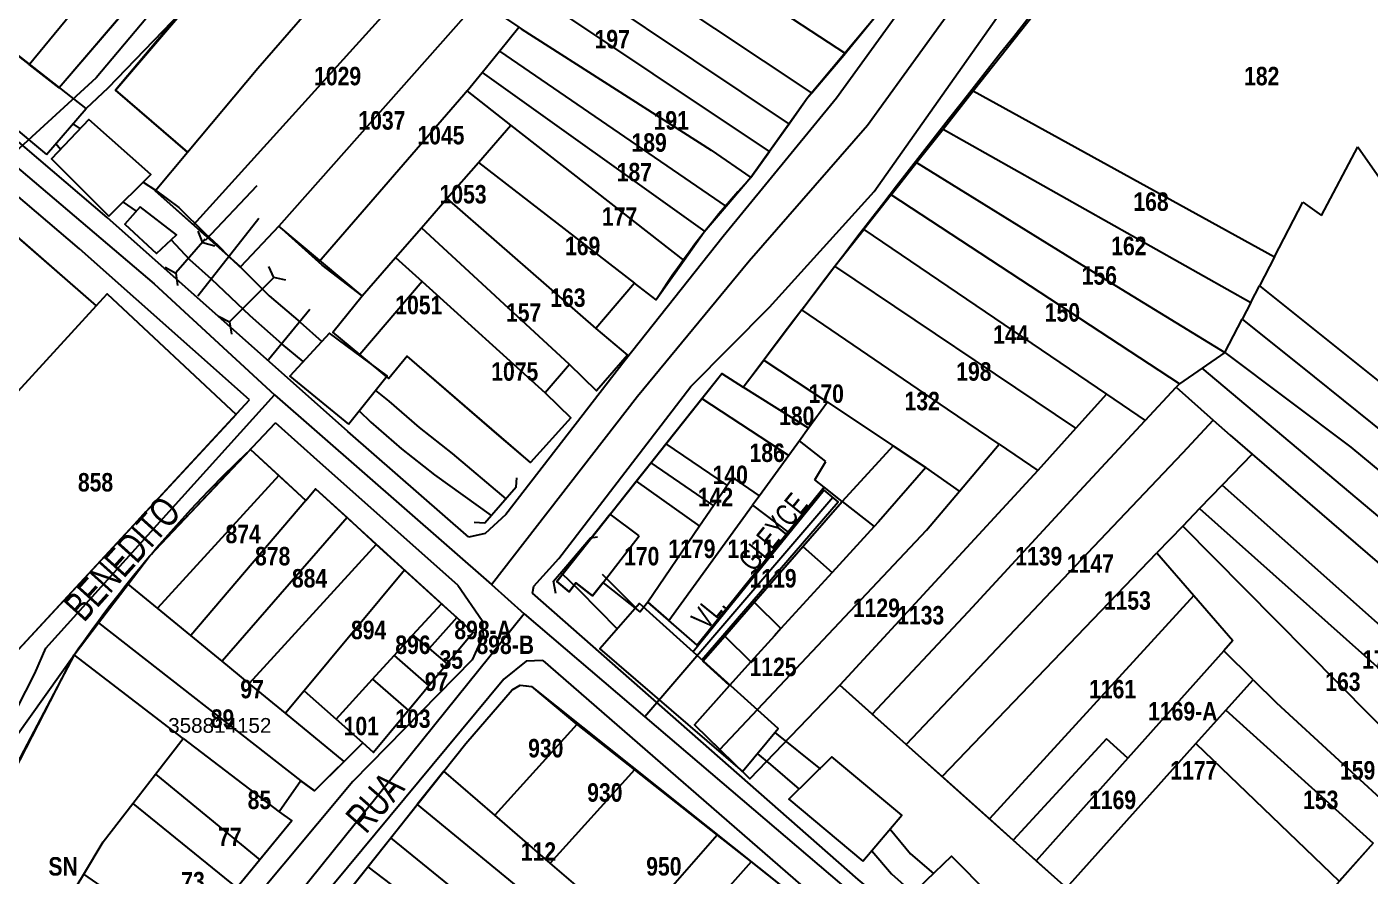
# Model space of a CAD drawing. Extents: x 199665 to 201826, y 4836581 to 4838476.
# Drawn here: x 200281.5 to 200463.5, y 4837143.9 to 4837258.9 of the extents above; entities that cross this region are included whole.
import ezdxf
from ezdxf.enums import TextEntityAlignment as Align

# ---------------------------------------------------------------- set-up
doc = ezdxf.new("R2010")
doc.units = 0
doc.header["$LTSCALE"] = 1.5
doc.header["$MEASUREMENT"] = 0
for name, color, linetype in [('CD-MALHA-LOTES', 40, 'CONTINUOUS'), ('CD_TXT_QUADRA', 7, 'CONTINUOUS'), ('HD-CANAIS', 7, 'CONTINUOUS'), ('RU-QUADRAS', 6, 'CONTINUOUS'), ('SV-EIXO-RUA-N-PAV', 6, 'CONTINUOUS'), ('SV-EIXO-RUA-PAV', 20, 'CONTINUOUS'), ('SV-ESTIVAS', 7, 'CONTINUOUS'), ('SV-PONTE-BUEIRO', 249, 'CONTINUOUS'), ('SV-RUA-NAO-PAV-S-GUIA-C-GUIA', 7, 'CONTINUOUS'), ('SV-RUA-PAVIM-S-GUIA-C-GUIA', 7, 'CONTINUOUS'), ('SV-TXT-RUA-N-PAV-S-GUIA-C-GUIA', 7, 'CONTINUOUS'), ('Th_NmrPort', 1, 'CONTINUOUS')]:
    doc.layers.add(name, color=color, linetype=linetype)
doc.styles.add('ARIAL', font='ARIAL.TTF')
doc.styles.add('MONOTXT', font='ARIAL.TTF', dxfattribs={"height": 0.2})
doc.styles.get("Standard").update_dxf_attribs({"font": 'swisscbo.ttf'})

# ---------------------------------------------------------------- blocks, each defined once
blk = doc.blocks.new('COD045', base_point=(201519.89, 4838593.29))
at = {"layer": 'SV-ESTIVAS'}
blk.add_lwpolyline([(201520.638538, 4838591.792924), (201519.89, 4838593.29), (201520.638538, 4838594.792924)], dxfattribs=at)

msp = doc.modelspace()

# ---------------------------------------------------------------- linework, layer by layer
at = {"layer": 'CD-MALHA-LOTES', "linetype": 'Continuous'}
for p, q in [((200342.49, 4837288.07), (200392.4, 4837255.24)), ((200338.25, 4837282.86), (200387.85, 4837249.9)), ((200335.07, 4837278.95), (200384.77, 4837245.71)), ((200382.13, 4837242.01), (200332.03, 4837275.41)), ((200409.73, 4837250.19), (200427.82, 4837273.07)), ((200312.79, 4837253.29), (200328.9, 4837271.81)), ((200281.83, 4837253.77), (200295.32, 4837270.16)), ((200335.82, 4837267.14), (200304.08, 4837232.05)), ((200299.47, 4837266.46), (200285.9, 4837250.6)), ((200342.77, 4837262.46), (200315.62, 4837231.9)), ((200343.66, 4837261.85), (200348.16, 4837258.81)), ((200302.37, 4837260.81), (200293.51, 4837250.3)), ((200397.08, 4837260.95), (200392.57, 4837255.44)), ((200345.52, 4837255.57), (200348.16, 4837258.81)), ((200348.16, 4837258.81), (200348.47, 4837258.6)), ((200348.47, 4837258.6), (200374.22, 4837242.17)), ((200277.93, 4837256.81), (200281.83, 4837253.77)), ((200343.17, 4837252.69), (200345.52, 4837255.57)), ((200345.52, 4837255.57), (200376.26, 4837234.56)), ((200392.4, 4837255.24), (200387.85, 4837249.9)), ((200392.57, 4837255.44), (200392.4, 4837255.24)), ((200285.9, 4837250.6), (200281.83, 4837253.77)), ((200303.27, 4837241.92), (200312.79, 4837253.29)), ((200341.14, 4837250.19), (200343.17, 4837252.69)), ((200343.17, 4837252.69), (200373.34, 4837231.14)), ((200293.51, 4837250.3), (200303.27, 4837241.92)), ((200340.7, 4837249.66), (200321.04, 4837227.02)), ((200341.14, 4837250.19), (200340.7, 4837249.66)), ((200347.09, 4837245.54), (200341.14, 4837250.19)), ((200387.33, 4837249.28), (200384.77, 4837245.71)), ((200387.85, 4837249.9), (200387.33, 4837249.28)), ((200405.65, 4837245.03), (200409.73, 4837250.19)), ((200409.73, 4837250.19), (200450.55, 4837227.73)), ((200342.68, 4837240.49), (200347.09, 4837245.54)), ((200370.54, 4837227.21), (200347.09, 4837245.54)), ((200384.77, 4837245.71), (200382.13, 4837242.01)), ((200402.06, 4837240.48), (200405.65, 4837245.03)), ((200405.65, 4837245.03), (200447.34, 4837221.55)), ((200298.88, 4837236.68), (200303.27, 4837241.92)), ((200374.22, 4837242.17), (200379.6, 4837238.47)), ((200379.6, 4837238.47), (200382.13, 4837242.01)), ((200456.91, 4837233.31), (200461.84, 4837242.64)), ((200461.84, 4837242.64), (200469.36, 4837231.83)), ((200338.41, 4837235.62), (200342.68, 4837240.49)), ((200342.68, 4837240.49), (200363.84, 4837224.16)), ((200398.61, 4837236.13), (200402.06, 4837240.48)), ((200402.06, 4837240.48), (200426.94, 4837225.09)), ((200379.6, 4837238.47), (200376.26, 4837234.56)), ((200304.08, 4837232.05), (200298.88, 4837236.68)), ((200334.96, 4837231.66), (200338.41, 4837235.62)), ((200338.41, 4837235.62), (200358.6, 4837218.03)), ((200376.26, 4837234.56), (200373.27, 4837231.05)), ((200398.61, 4837236.13), (200394.89, 4837231.41)), ((200437.65, 4837210.51), (200398.61, 4837236.13)), ((200450.55, 4837227.73), (200454.39, 4837235.11)), ((200454.39, 4837235.11), (200456.91, 4837233.31)), ((200277.56, 4837232.68), (200290.89, 4837221.1)), ((200310.45, 4837226.39), (200304.08, 4837232.05)), ((200315.62, 4837231.9), (200310.45, 4837226.39)), ((200321.04, 4837227.02), (200315.62, 4837231.9)), ((200331.45, 4837227.65), (200334.96, 4837231.66)), ((200355.04, 4837213.17), (200334.96, 4837231.66)), ((200373.27, 4837231.05), (200370.54, 4837227.21)), ((200373.34, 4837231.14), (200373.27, 4837231.05)), ((200390.98, 4837226.47), (200394.89, 4837231.41)), ((200394.89, 4837231.41), (200427.78, 4837209.12)), ((200326.91, 4837222.46), (200331.45, 4837227.65)), ((200331.45, 4837227.65), (200335.04, 4837224.4)), ((200370.54, 4837227.21), (200366.77, 4837221.9)), ((200450.55, 4837227.73), (200448.52, 4837223.82)), ((200321.5, 4837226.61), (200321.04, 4837227.02)), ((200326.91, 4837222.46), (200321.5, 4837226.61)), ((200386.51, 4837220.56), (200390.98, 4837226.47)), ((200423.62, 4837204.51), (200390.98, 4837226.47)), ((200335.04, 4837224.4), (200326.62, 4837214.49)), ((200335.04, 4837224.4), (200351.74, 4837209.3)), ((200363.84, 4837224.16), (200358.6, 4837218.03)), ((200366.77, 4837221.9), (200363.84, 4837224.16)), ((200426.94, 4837225.09), (200443.81, 4837214.76)), ((200447.34, 4837221.55), (200448.52, 4837223.82)), ((200448.52, 4837223.82), (200499.07, 4837183.28)), ((200290.89, 4837221.1), (200292.38, 4837222.73)), ((200292.38, 4837222.73), (200309.86, 4837206.39)), ((200322.95, 4837217.53), (200326.91, 4837222.46)), ((200290.89, 4837221.1), (200260.45, 4837187.85)), ((200386.51, 4837220.56), (200381.35, 4837213.75)), ((200406.22, 4837207.09), (200386.51, 4837220.56)), ((200447.34, 4837221.55), (200446.15, 4837219.27)), ((200358.6, 4837218.03), (200362.88, 4837214.39)), ((200443.81, 4837214.76), (200446.15, 4837219.27)), ((200446.15, 4837219.27), (200455.9, 4837211.46)), ((200326.62, 4837214.49), (200322.95, 4837217.53)), ((200330.53, 4837211.25), (200326.62, 4837214.49)), ((200362.88, 4837214.39), (200358.67, 4837209.57)), ((200443.81, 4837214.76), (200440.75, 4837212.65)), ((200443.81, 4837214.76), (200460.89, 4837201.96)), ((200333.04, 4837214.26), (200330.53, 4837211.25)), ((200345.2, 4837203.78), (200333.04, 4837214.26)), ((200355.04, 4837213.17), (200351.74, 4837209.3)), ((200358.67, 4837209.57), (200355.04, 4837213.17)), ((200378.56, 4837210.07), (200381.35, 4837213.75)), ((200381.35, 4837213.75), (200389.97, 4837208.04)), ((200440.75, 4837212.65), (200437.65, 4837210.51)), ((200488.71, 4837172.29), (200440.75, 4837212.65)), ((200372.96, 4837208.54), (200375.66, 4837211.95)), ((200375.66, 4837211.95), (200378.56, 4837210.07)), ((200455.9, 4837211.46), (200475.76, 4837195.48)), ((200351.74, 4837209.3), (200355.19, 4837205.91)), ((200387.4, 4837204.51), (200378.56, 4837210.07)), ((200427.78, 4837209.12), (200423.62, 4837204.51)), ((200427.78, 4837209.12), (200433.01, 4837205.57)), ((200433.01, 4837205.57), (200437.2, 4837210.08)), ((200437.65, 4837210.51), (200437.2, 4837210.08)), ((200437.2, 4837210.08), (200442.24, 4837205.62)), ((200368.09, 4837202.41), (200372.96, 4837208.54)), ((200372.96, 4837208.54), (200384.74, 4837200.84)), ((200389.97, 4837208.04), (200387.4, 4837204.51)), ((200389.97, 4837208.04), (200398.89, 4837202.12)), ((200413.23, 4837202.34), (200406.22, 4837207.09)), ((200309.86, 4837206.39), (200278.65, 4837172.72)), ((200355.19, 4837205.91), (200349.76, 4837199.87)), ((200423.52, 4837195.35), (200433.01, 4837205.57)), ((200442.24, 4837205.62), (200438.09, 4837201.14)), ((200442.24, 4837205.62), (200444.53, 4837203.6)), ((200349.76, 4837199.87), (200345.2, 4837203.78)), ((200387.4, 4837204.51), (200386.17, 4837202.81)), ((200423.62, 4837204.51), (200418.46, 4837198.78)), ((200444.53, 4837203.6), (200447.51, 4837201.03)), ((200298.13, 4837187.19), (200311.81, 4837201.66)), ((200311.81, 4837201.66), (200315.65, 4837198.11)), ((200366.05, 4837199.84), (200368.09, 4837202.41)), ((200368.09, 4837202.41), (200376.39, 4837196.75)), ((200386.17, 4837202.81), (200384.74, 4837200.84)), ((200389.75, 4837200.02), (200386.17, 4837202.81)), ((200398.89, 4837202.12), (200391.97, 4837194.62)), ((200398.89, 4837202.12), (200403.32, 4837199.18)), ((200407.86, 4837196), (200413.23, 4837202.34)), ((200413.23, 4837202.34), (200418.46, 4837198.78)), ((200460.89, 4837201.96), (200492.15, 4837175.94)), ((200364.07, 4837197.33), (200366.05, 4837199.84)), ((200366.05, 4837199.84), (200374.53, 4837194.03)), ((200384.74, 4837200.84), (200380.77, 4837195.38)), ((200388.25, 4837197.52), (200389.75, 4837200.02)), ((200438.09, 4837201.14), (200426, 4837188.48)), ((200447.51, 4837201.03), (200443.45, 4837196.81)), ((200447.51, 4837201.03), (200485.17, 4837168.53)), ((200315.65, 4837198.11), (200299.2, 4837180.14)), ((200315.65, 4837198.11), (200319.29, 4837194.73)), ((200418.46, 4837198.78), (200391.65, 4837169.72)), ((200403.32, 4837199.18), (200396.89, 4837191.86)), ((200407.86, 4837196), (200403.32, 4837199.18)), ((200319.29, 4837194.73), (200320.61, 4837196.3)), ((200320.61, 4837196.3), (200324.88, 4837192.41)), ((200360.54, 4837192.9), (200364.07, 4837197.33)), ((200364.07, 4837197.33), (200372.65, 4837191.27)), ((200376.39, 4837196.75), (200374.53, 4837194.03)), ((200377.15, 4837197.87), (200376.39, 4837196.75)), ((200380.77, 4837195.38), (200377.15, 4837197.87)), ((200384.64, 4837190.44), (200389.53, 4837196.52)), ((200389.53, 4837196.52), (200388.25, 4837197.52)), ((200391.97, 4837194.62), (200389.53, 4837196.52)), ((200443.45, 4837196.81), (200440.4, 4837193.64)), ((200443.45, 4837196.81), (200480.66, 4837163.74)), ((200319.29, 4837194.73), (200303.72, 4837176.44)), ((200380.77, 4837195.38), (200379.84, 4837194.1)), ((200391.59, 4837194.21), (200391.97, 4837194.62)), ((200391.97, 4837194.62), (200396.32, 4837191.23)), ((200403.41, 4837190.73), (200407.86, 4837196)), ((200409.08, 4837179.7), (200423.52, 4837195.35)), ((200360.54, 4837192.9), (200353.31, 4837183.78)), ((200364.45, 4837189.95), (200360.54, 4837192.9)), ((200368.49, 4837178.47), (200379.84, 4837194.1)), ((200374.53, 4837194.03), (200372.65, 4837191.27)), ((200379.84, 4837194.1), (200384.64, 4837190.44)), ((200386.63, 4837188.51), (200391.59, 4837194.21)), ((200440.4, 4837193.64), (200438.11, 4837191.26)), ((200440.4, 4837193.64), (200477.59, 4837160.49)), ((200324.88, 4837192.41), (200307.95, 4837172.97)), ((200324.88, 4837192.41), (200328.85, 4837188.79)), ((200372.65, 4837191.27), (200365.62, 4837180.97)), ((200375.41, 4837161.01), (200403.41, 4837190.73)), ((200396.32, 4837191.23), (200390.59, 4837184.97)), ((200396.89, 4837191.86), (200396.32, 4837191.23)), ((200438.11, 4837191.26), (200434.62, 4837187.63)), ((200473.19, 4837155.82), (200438.11, 4837191.26)), ((200359.59, 4837183.63), (200364.45, 4837189.95)), ((200384.64, 4837190.44), (200372.31, 4837175.14)), ((200295.23, 4837183.4), (200298.13, 4837187.19)), ((200328.85, 4837188.79), (200311.63, 4837169.95)), ((200328.85, 4837188.79), (200332.66, 4837185.32)), ((200380.05, 4837180.95), (200386.63, 4837188.51)), ((200386.63, 4837188.51), (200390.59, 4837184.97)), ((200426, 4837188.48), (200400.66, 4837161.68)), ((200405.5, 4837157.35), (200434.62, 4837187.63)), ((200434.62, 4837187.63), (200439.61, 4837181.86)), ((200332.66, 4837185.32), (200319.06, 4837168.98)), ((200337.68, 4837180.75), (200332.66, 4837185.32)), ((200295.23, 4837183.4), (200291.23, 4837178.16)), ((200299.2, 4837180.14), (200295.23, 4837183.4)), ((200353.31, 4837183.78), (200354.97, 4837182.37)), ((200354.97, 4837182.37), (200355.87, 4837183.58)), ((200355.87, 4837183.58), (200358.15, 4837181.84)), ((200358.15, 4837181.84), (200359.59, 4837183.63)), ((200364.61, 4837179.66), (200359.59, 4837183.63)), ((200390.59, 4837184.97), (200383.67, 4837177.39)), ((200439.61, 4837181.86), (200411.92, 4837151.61)), ((200439.61, 4837181.86), (200444.88, 4837175.76)), ((200303.72, 4837176.44), (200299.2, 4837180.14)), ((200333.81, 4837176.53), (200337.68, 4837180.75)), ((200337.68, 4837180.75), (200339.75, 4837178.87)), ((200365.62, 4837180.97), (200364.61, 4837179.66)), ((200365.62, 4837180.97), (200368.49, 4837178.47)), ((200376.06, 4837176.37), (200380.05, 4837180.95)), ((200380.05, 4837180.95), (200383.67, 4837177.39)), ((200287.9, 4837173.82), (200291.23, 4837178.16)), ((200291.23, 4837178.16), (200318.62, 4837156.76)), ((200339.75, 4837178.87), (200336, 4837174.68)), ((200339.75, 4837178.87), (200341.96, 4837176.86)), ((200372.31, 4837175.14), (200368.49, 4837178.47)), ((200396.02, 4837165.82), (200409.08, 4837179.7)), ((200307.95, 4837172.97), (200303.72, 4837176.44)), ((200331.26, 4837173.74), (200333.81, 4837176.53)), ((200336, 4837174.68), (200333.81, 4837176.53)), ((200341.96, 4837176.86), (200338.44, 4837172.61)), ((200373.11, 4837172.98), (200376.06, 4837176.37)), ((200376.06, 4837176.37), (200379.57, 4837172.87)), ((200382.78, 4837176.42), (200379.57, 4837172.87)), ((200383.67, 4837177.39), (200382.78, 4837176.42)), ((200336, 4837174.68), (200338.44, 4837172.61)), ((200443.7, 4837174.39), (200430.67, 4837159.84)), ((200444.88, 4837175.76), (200443.7, 4837174.39)), ((200447.67, 4837170.47), (200443.7, 4837174.39)), ((200287.9, 4837173.82), (200278.32, 4837155.66)), ((200302.68, 4837162.53), (200287.9, 4837173.82)), ((200311.63, 4837169.95), (200307.95, 4837172.97)), ((200328.34, 4837170.55), (200331.26, 4837173.74)), ((200331.26, 4837173.74), (200335.96, 4837169.62)), ((200338.44, 4837172.61), (200335.96, 4837169.62)), ((200376.69, 4837169.68), (200373.11, 4837172.98)), ((200379.57, 4837172.87), (200376.69, 4837169.68)), ((200316.53, 4837165.93), (200311.63, 4837169.95)), ((200319.06, 4837168.98), (200316.53, 4837165.93)), ((200319.06, 4837168.98), (200323.39, 4837165.13)), ((200323.39, 4837165.13), (200328.34, 4837170.55)), ((200328.34, 4837170.55), (200333.23, 4837166.32)), ((200335.96, 4837169.62), (200333.23, 4837166.32)), ((200340.99, 4837161.84), (200347.27, 4837169.08)), ((200347.27, 4837169.08), (200348.36, 4837169.73)), ((200348.36, 4837169.73), (200349.21, 4837169.66)), ((200349.21, 4837169.66), (200349.88, 4837169.56)), ((200349.88, 4837169.56), (200356.02, 4837164.42)), ((200376.69, 4837169.68), (200371.98, 4837164.35)), ((200391.65, 4837169.72), (200379.45, 4837157.07)), ((200396.02, 4837165.82), (200391.65, 4837169.72)), ((200443.96, 4837166.33), (200447.67, 4837170.47)), ((200447.67, 4837170.47), (200450.83, 4837167.34)), ((200450.83, 4837167.34), (200468.62, 4837150.96)), ((200324.49, 4837159.4), (200316.53, 4837165.93)), ((200333.23, 4837166.32), (200328.49, 4837160.6)), ((200400.66, 4837161.68), (200396.02, 4837165.82)), ((200439.9, 4837161.81), (200443.96, 4837166.33)), ((200443.96, 4837166.33), (200463.91, 4837148.35)), ((200327.01, 4837161.92), (200323.39, 4837165.13)), ((200356.02, 4837164.42), (200344.89, 4837152.13)), ((200356.02, 4837164.42), (200356.16, 4837164.3)), ((200356.16, 4837164.3), (200363.81, 4837158.27)), ((200371.98, 4837164.35), (200375.41, 4837161.01)), ((200298.93, 4837157.67), (200302.68, 4837162.53)), ((200302.68, 4837162.53), (200315.68, 4837152.59)), ((200327.01, 4837161.92), (200324.49, 4837159.4)), ((200328.49, 4837160.6), (200327.01, 4837161.92)), ((200338, 4837158.08), (200340.99, 4837161.84)), ((200405.5, 4837157.35), (200400.66, 4837161.68)), ((200427.79, 4837162.48), (200415.12, 4837148.76)), ((200422.37, 4837142.28), (200439.9, 4837161.81)), ((200430.67, 4837159.84), (200427.79, 4837162.48)), ((200439.9, 4837161.81), (200459.32, 4837143.17)), ((200379.45, 4837157.07), (200375.41, 4837161.01)), ((200430.67, 4837159.84), (200418.25, 4837145.96)), ((200320.48, 4837155.41), (200324.49, 4837159.4)), ((200338, 4837158.08), (200334.4, 4837153.56)), ((200344.89, 4837152.13), (200338, 4837158.08)), ((200363.81, 4837158.27), (200352.41, 4837145.64)), ((200363.81, 4837158.27), (200375.04, 4837149.43)), ((200295.86, 4837153.69), (200298.93, 4837157.67)), ((200298.93, 4837157.67), (200313.05, 4837146.07)), ((200318.62, 4837156.76), (200315.68, 4837152.59)), ((200318.62, 4837156.76), (200320.48, 4837155.41)), ((200411.92, 4837151.61), (200405.5, 4837157.35)), ((200291.86, 4837148.51), (200295.86, 4837153.69)), ((200295.86, 4837153.69), (200309.93, 4837142.27)), ((200315.68, 4837152.59), (200317.39, 4837151.36)), ((200330.8, 4837149.04), (200334.4, 4837153.56)), ((200334.4, 4837153.56), (200353.68, 4837137.78)), ((200317.39, 4837151.36), (200313.05, 4837146.07)), ((200352.41, 4837145.64), (200344.89, 4837152.13)), ((200415.12, 4837148.76), (200411.92, 4837151.61)), ((200327.71, 4837145.15), (200330.8, 4837149.04)), ((200356.47, 4837128.3), (200330.8, 4837149.04)), ((200375.04, 4837149.43), (200360.15, 4837132.49)), ((200375.04, 4837149.43), (200379.65, 4837145.79)), ((200289.22, 4837144.14), (200291.86, 4837148.51)), ((200418.25, 4837145.96), (200415.12, 4837148.76)), ((200463.91, 4837148.35), (200459.32, 4837143.17)), ((200313.05, 4837146.07), (200309.93, 4837142.27)), ((200325.61, 4837142.53), (200327.71, 4837145.15)), ((200327.71, 4837145.15), (200349.72, 4837128.4)), ((200357.15, 4837141.55), (200352.41, 4837145.64)), ((200379.65, 4837145.79), (200360.83, 4837124.78)), ((200379.65, 4837145.79), (200384.07, 4837142.3)), ((200418.25, 4837145.96), (200422.37, 4837142.28)), ((200286.78, 4837140.11), (200289.22, 4837144.14)), ((200303.44, 4837134.37), (200289.22, 4837144.14))]:
    msp.add_line(p, q, dxfattribs=at)
at = {"layer": 'HD-CANAIS'}
for points in [[(200287.74, 4837245.74), (200288.71, 4837245.04)], [(200285.42, 4837243.05), (200286.07, 4837242.29)], [(200297.25, 4837237.85), (200298.94, 4837236.74), (200302.11, 4837234.39), (200305.67, 4837230.88), (200307.36, 4837229.31), (200308.9, 4837227.71), (200310.72, 4837226.07), (200314.31, 4837222.45), (200318.54, 4837218.86), (200321.46, 4837216.24)], [(200294.55, 4837235.14), (200296.33, 4837233.92)], [(200318.95, 4837213.55), (200316.1, 4837215.92), (200311.75, 4837219.72), (200306.51, 4837224.7), (200303.6, 4837227.34), (200301.04, 4837230.03)], [(200328.73, 4837209.62), (200330.53, 4837208.2), (200334.65, 4837204.61), (200339.13, 4837201.09), (200346.4, 4837194.96)], [(200326.52, 4837206.87), (200328.11, 4837205.34), (200332.26, 4837201.72), (200336.72, 4837198.22), (200344.41, 4837192.69)], [(200353.86, 4837184.98), (200356.35, 4837182.58), (200361.48, 4837177.35)], [(200359.45, 4837184.76), (200364.01, 4837180.22)], [(200382.83, 4837163.3), (200389.02, 4837158.34)], [(200380.48, 4837160.45), (200382.24, 4837158.98), (200386.14, 4837155.67)], [(200398.46, 4837150.25), (200401.21, 4837146.9), (200404.33, 4837144.24)], [(200395.97, 4837147.3), (200398.64, 4837144.18), (200401.58, 4837141.57)]]:
    msp.add_lwpolyline(points, dxfattribs=at)
at = {"layer": 'RU-QUADRAS', "color": 6, "linetype": 'Continuous'}
for points in [[(200475.37, 4837464.3), (200437.75, 4837429.54), (200410.56, 4837402.02), (200385.81, 4837374.3), (200347.27, 4837322.55), (200338.23, 4837328.8), (200324.29, 4837311.15), (200327.16, 4837308.86), (200328.37, 4837310.53), (200333.53, 4837306.29), (200285.9, 4837250.6), (200273.17, 4837260.52)], [(200297.44, 4837107.12), (200340.99, 4837161.84), (200347.27, 4837169.08), (200348.36, 4837169.73), (200349.88, 4837169.56), (200383.99, 4837142.37)]]:
    msp.add_lwpolyline(points, dxfattribs=at)
for points in [[(200463.91, 4837148.35), (200442.56, 4837124.24), (200391.65, 4837169.72), (200379.45, 4837157.07), (200371.98, 4837164.35), (200376.69, 4837169.68), (200373.11, 4837172.98), (200391.97, 4837194.62), (200389.53, 4837196.52), (200372.31, 4837175.14), (200365.62, 4837180.97), (200364.61, 4837179.66), (200359.59, 4837183.63), (200358.15, 4837181.84), (200355.87, 4837183.58), (200354.97, 4837182.37), (200353.31, 4837183.78), (200375.66, 4837211.95), (200378.56, 4837210.07, -0.010531), (200434.92, 4837282.04), (200444.32, 4837295.36, -0.043917), (200465.88, 4837320.57)], [(200397.08, 4837260.95), (200387.33, 4837249.28), (200379.6, 4837238.47, 0.044611), (200366.77, 4837221.9), (200363.84, 4837224.16), (200358.6, 4837218.03), (200362.88, 4837214.39), (200358.67, 4837209.57), (200355.04, 4837213.17), (200351.74, 4837209.3), (200355.19, 4837205.91), (200349.76, 4837199.87), (200333.04, 4837214.26), (200330.53, 4837211.25), (200322.95, 4837217.53), (200326.91, 4837222.46), (200315.66, 4837231.86), (200310.45, 4837226.39), (200298.88, 4837236.68), (200303.27, 4837241.92), (200293.51, 4837250.3), (200327.06, 4837289.45)]]:
    msp.add_lwpolyline(points, format="xyb", dxfattribs=at)
msp.add_lwpolyline([(200169.85, 4837202.94), (200208.32, 4837246.57), (200209.7, 4837245.31), (200232.97, 4837272.01), (200270.51, 4837241.4), (200269.35, 4837239.81), (200290.89, 4837221.1), (200292.38, 4837222.73), (200309.86, 4837206.39), (200278.65, 4837172.72), (200280.27, 4837171.38), (200252.53, 4837130.87), (200237.3, 4837142.66)], close=True, dxfattribs=at)
msp.add_lwpolyline([(200261, 4837121.63), (200287.9, 4837173.82, -0.052156), (200311.81, 4837201.66), (200319.29, 4837194.73), (200320.61, 4837196.3), (200341.96, 4837176.86), (200328.49, 4837160.6), (200327.01, 4837161.92), (200320.48, 4837155.41), (200318.62, 4837156.76), (200315.68, 4837152.59), (200317.39, 4837151.36), (200285.58, 4837112.62), (200279.91, 4837106.39)], format="xyb", close=True, dxfattribs=at)
at = {"layer": 'SV-EIXO-RUA-N-PAV'}
for points in [[(200344.45, 4837183.34), (200364.24, 4837208.88), (200379.38, 4837227.2), (200395.41, 4837245.56), (200412.77, 4837269.6), (200431.8, 4837294.47), (200453.83, 4837320.84), (200470.53, 4837342.21), (200499.07, 4837378.1), (200525.11, 4837410.15), (200547.81, 4837438.86), (200568.18, 4837464.07), (200586.54, 4837486.77), (200602.4, 4837505.46), (200624.77, 4837533.34), (200627.47, 4837536.3), (200635.45, 4837545.03), (200656.82, 4837572.4), (200662.49, 4837579.75), (200671.94, 4837593.93)], [(200260.28, 4837118.68), (200263.33, 4837126.09), (200267.99, 4837136.95), (200273.35, 4837149.38), (200278.86, 4837164.06), (200282.56, 4837171.3), (200284.09, 4837174.74), (200315.07, 4837209.05)], [(200390.72, 4837195.15), (200365.22, 4837165.44)], [(200348.87, 4837179.37), (200284.82, 4837099.86)]]:
    msp.add_lwpolyline(points, dxfattribs=at)
at = {"layer": 'SV-EIXO-RUA-PAV'}
for points in [[(200506.15, 4837493.11), (200477.44, 4837464.67), (200461.27, 4837448.05), (200421.49, 4837408.91), (200390.88, 4837378.04), (200373.8, 4837354.94), (200347.69, 4837319.32), (200312.52, 4837277.67), (200290.89, 4837251.94), (200278.86, 4837240.93)], [(200000, 4837479.57), (200008.1, 4837471.56), (200009.94, 4837469.93), (200016.33, 4837464.49), (200033.48, 4837449.88), (200072.28, 4837416.74), (200104.11, 4837392.33), (200148.58, 4837353.09), (200186.94, 4837320.4), (200225.53, 4837286.64), (200226.78, 4837285.55), (200252.78, 4837263.06), (200278.86, 4837240.93), (200298.77, 4837224.05), (200315.07, 4837209.05), (200344.45, 4837183.34), (200348.87, 4837179.37), (200365.22, 4837165.44), (200394.69, 4837140.34), (200432.61, 4837108.08), (200460.12, 4837083.81), (200510.44, 4837039.41)]]:
    msp.add_lwpolyline(points, dxfattribs=at)
at = {"layer": 'SV-ESTIVAS'}
for points in [[(200305.71, 4837229.98), (200312.7, 4837237.38)], [(200304.65, 4837222.44), (200312.95, 4837232.95)], [(200305.66, 4837230.1), (200301.7, 4837225.54)], [(200308.95, 4837218.91), (200314.97, 4837224.91)], [(200314.23, 4837213.84), (200319.83, 4837220.64)]]:
    msp.add_lwpolyline(points, dxfattribs=at)
for points in [[(200394.78, 4837145.88), (200400.04, 4837152.12), (200390.55, 4837160.01), (200384.74, 4837154.29)], [(200412.04, 4837129.7), (200417.28, 4837136.02), (200406.76, 4837146.59), (200399.84, 4837139.89), (200406.98, 4837133.92)]]:
    msp.add_lwpolyline(points, close=True, dxfattribs=at)
at = {"layer": 'SV-PONTE-BUEIRO'}
for points in [[(200284.16, 4837241.58), (200289.52, 4837247.79), (200278.72, 4837256.31), (200273.74, 4837250.24)], [(200292.63, 4837233.22), (200298.28, 4837238.88), (200289.92, 4837246.31), (200284.85, 4837241.01)], [(200296.85, 4837234.51), (200294.76, 4837232.13), (200299.07, 4837228.19), (200301.77, 4837230.72)], [(200325.1, 4837205.09), (200330.34, 4837211.63), (200322.52, 4837217.37), (200317.13, 4837211.59)], [(200378.48, 4837158.03), (200383.31, 4837163.87), (200364.51, 4837180.78), (200359.13, 4837174.67)]]:
    msp.add_lwpolyline(points, close=True, dxfattribs=at)
for points in [[(200342.09, 4837191.8), (200343.57, 4837191.73), (200347.81, 4837196.57), (200347.89, 4837197.82)], [(200353.18, 4837182.14), (200352.86, 4837183.82), (200354.53, 4837185.75), (200357.89, 4837189.69), (200358.81, 4837189.83)]]:
    msp.add_lwpolyline(points, dxfattribs=at)
at = {"layer": 'SV-RUA-NAO-PAV-S-GUIA-C-GUIA'}
for points in [[(200466.29, 4837342.9), (200447.22, 4837320.56), (200436.19, 4837307.01), (200421.74, 4837289.13), (200406.02, 4837269.68), (200391.2, 4837249.22), (200375.85, 4837230.46), (200362.56, 4837213.75), (200346.4, 4837192.83), (200343.58, 4837190.25), (200341.4, 4837189.76)], [(200350.01, 4837182.17), (200350.21, 4837183.12), (200353.56, 4837186.88), (200371.46, 4837210.18), (200382.11, 4837220.93), (200396.3, 4837236.55), (200421, 4837271.58), (200444.48, 4837300.26), (200474.52, 4837339.27)], [(200229.24, 4837278.8), (200227.98, 4837279.18), (200226.99, 4837278.76), (200211.91, 4837256.19), (200194.84, 4837234.82), (200180.52, 4837217.26), (200168.76, 4837203.9), (200186.78, 4837188.09), (200198.87, 4837177.05), (200229.94, 4837147.96), (200238.2, 4837139.06), (200249.12, 4837131.46), (200252.62, 4837129.79), (200256.14, 4837129.57), (200259.39, 4837130.36), (200262.04, 4837131.99), (200264.72, 4837134.85), (200267.05, 4837139.46), (200273.18, 4837152.49), (200277.73, 4837164.86), (200280.27, 4837171.38), (200278.65, 4837172.72), (200311.68, 4837208.35)], [(200339.88, 4837183.27), (200343.18, 4837178.5), (200343.32, 4837176.45), (200341.83, 4837173.18), (200325.67, 4837156.67), (200306.73, 4837134.03), (200289.43, 4837111.64), (200286.53, 4837106.91), (200283.43, 4837105.39), (200280.36, 4837105.6), (200268.41, 4837114.75), (200266.6, 4837118.98), (200266.09, 4837122.2), (200269.98, 4837137.03), (200280.12, 4837162.87), (200287.9, 4837173.82), (200291.23, 4837178.16), (200295.23, 4837183.4), (200298.13, 4837187.19), (200315.18, 4837205.23)], [(200372.97, 4837173.17), (200391.41, 4837194.57), (200389.54, 4837196.13), (200371.78, 4837174.24)], [(200351.43, 4837173.08), (200349.15, 4837172.99), (200346.11, 4837170.54), (200317.21, 4837135.75), (200297.24, 4837110.08), (200290.42, 4837101.15), (200289.82, 4837099.56), (200289.8, 4837098.81), (200289.32, 4837097.6), (200290.13, 4837096.1), (200296.33, 4837091.58), (200304.2, 4837084.86), (200311.25, 4837077.57), (200316.4, 4837072.33), (200320.14, 4837067.17), (200325.03, 4837062.21), (200325.99, 4837059.13), (200325.31, 4837056.97)]]:
    msp.add_lwpolyline(points, dxfattribs=at)
at = {"layer": 'SV-RUA-PAVIM-S-GUIA-C-GUIA'}
for points in [[(200341.4, 4837189.76), (200325, 4837204.09), (200292.37, 4837233.07), (200240.16, 4837277.58), (200238.37, 4837279.53), (200236.97, 4837281.62), (200236.41, 4837283.46), (200236.82, 4837285.13), (200241.42, 4837291.29), (200255.73, 4837309.7), (200288.81, 4837350)], [(200311.68, 4837208.35), (200288.65, 4837228.79), (200236.49, 4837273.27)], [(200299.47, 4837266.46), (200285.9, 4837250.6)], [(200302.37, 4837260.81), (200292.46, 4837250.57), (200289.52, 4837247.79)], [(200339.88, 4837183.27), (200321.26, 4837199.84), (200315.18, 4837205.23)], [(200431.42, 4837112.23), (200394.15, 4837143.43), (200350.01, 4837182.17)], [(200351.43, 4837173.08), (200390.46, 4837139.13), (200427.38, 4837108.23)]]:
    msp.add_lwpolyline(points, dxfattribs=at)

# ---------------------------------------------------------------- block references
at = {"layer": 'SV-ESTIVAS'}
for p, rotation in [((200305.35, 4837229.62, 4.3), 48), ((200301.7, 4837225.52, 4.3), 214), ((200314.97, 4837224.91, 4.23), 51), ((200308.95, 4837218.91, 4.3), 216)]:
    msp.add_blockref('COD045', p, dxfattribs=dict(at, rotation=rotation))

# ---------------------------------------------------------------- texts
at = {"layer": 'CD_TXT_QUADRA', "color": 7, "linetype": 'Continuous', "style": 'MONOTXT'}
msp.add_text('358814152', height=2, dxfattribs=at).set_placement((200300.65, 4837163.28))
at = {"layer": 'SV-TXT-RUA-N-PAV-S-GUIA-C-GUIA', "style": 'ARIAL', "width": 0.7}
for s, height, rotation, p in [('BENEDITO', 4, 48, (200289.24, 4837178.12)), ('VL.       GLEYCE', 3, 51, (200373.64, 4837177.05)), ('RUA', 4, 49, (200327.44, 4837149.46))]:
    msp.add_text(s, height=height, rotation=rotation, dxfattribs=at).set_placement(p)
at = {"layer": 'Th_NmrPort', "color": 1}
for s, p in [('197', (200358.42, 4837257.2)), ('1029', (200320.42, 4837252.2)), ('182', (200446.42, 4837252.2)), ('1037', (200326.42, 4837246.2)), ('191', (200366.42, 4837246.2)), ('1045', (200334.42, 4837244.2)), ('189', (200363.42, 4837243.2)), ('187', (200361.42, 4837239.2)), ('1053', (200337.42, 4837236.2)), ('168', (200431.42, 4837235.2)), ('177', (200359.42, 4837233.2)), ('169', (200354.42, 4837229.2)), ('162', (200428.42, 4837229.2)), ('156', (200424.42, 4837225.2)), ('163', (200352.42, 4837222.2)), ('1051', (200331.42, 4837221.2)), ('157', (200346.42, 4837220.2)), ('150', (200419.42, 4837220.2)), ('144', (200412.42, 4837217.2)), ('1075', (200344.42, 4837212.2)), ('198', (200407.42, 4837212.2)), ('170', (200387.42, 4837209.2)), ('132', (200400.42, 4837208.2)), ('180', (200383.42, 4837206.2)), ('186', (200379.42, 4837201.2)), ('858', (200288.42, 4837197.2)), ('140', (200374.42, 4837198.2)), ('142', (200372.42, 4837195.2)), ('874', (200308.42, 4837190.2)), ('1179', (200368.42, 4837188.2)), ('1111', (200376.42, 4837188.2)), ('878', (200312.42, 4837187.2)), ('170', (200362.42, 4837187.2)), ('1139', (200415.42, 4837187.2)), ('1147', (200422.42, 4837186.2)), ('884', (200317.42, 4837184.2)), ('1119', (200379.42, 4837184.2)), ('1153', (200427.42, 4837181.2)), ('1129', (200393.42, 4837180.2)), ('1133', (200399.42, 4837179.2)), ('894', (200325.42, 4837177.2)), ('898-A', (200339.42, 4837177.2)), ('896', (200331.42, 4837175.2)), ('898-B', (200342.42, 4837175.2)), ('35', (200337.42, 4837173.2)), ('171', (200462.42, 4837173.2)), ('1125', (200379.42, 4837172.2)), ('97', (200335.42, 4837170.2)), ('163', (200457.42, 4837170.2)), ('97', (200310.42, 4837169.2)), ('1161', (200425.42, 4837169.2)), ('1169-A', (200433.42, 4837166.2)), ('89', (200306.42, 4837165.2)), ('101', (200324.42, 4837164.2)), ('103', (200331.42, 4837165.2)), ('930', (200349.42, 4837161.2)), ('1177', (200436.42, 4837158.2)), ('159', (200459.42, 4837158.2)), ('930', (200357.42, 4837155.2)), ('85', (200311.42, 4837154.2)), ('1169', (200425.42, 4837154.2)), ('153', (200454.42, 4837154.2)), ('77', (200307.42, 4837149.2)), ('112', (200348.42, 4837147.2)), ('SN', (200284.42, 4837145.2)), ('950', (200365.42, 4837145.2)), ('73', (200302.42, 4837143.2))]:
    msp.add_text(s, height=2.5, dxfattribs=at).set_placement(p, align=Align.MIDDLE_LEFT)

doc.saveas('drawing.dxf')
